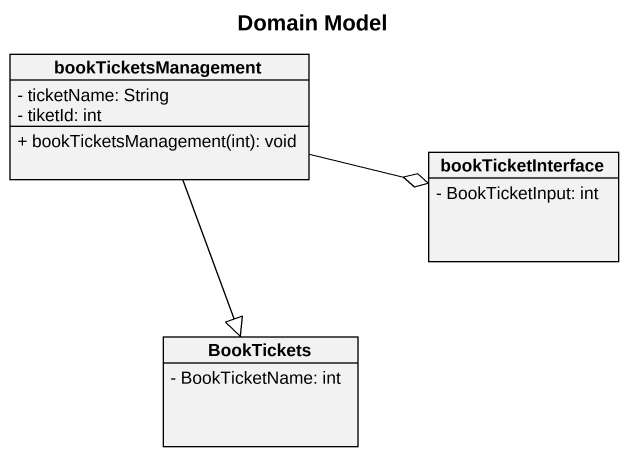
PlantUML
@startuml
title Domain Model
hide circle
hide empty members
skinparam classAttributeIconSize 0
class bookTicketsManagement {
  - ticketName: String
  - tiketId: int
  + bookTicketsManagement(int): void
}
class bookTicketInterface {
  - BookTicketInput: int
}
class BookTickets {
  - BookTicketName: int
}
bookTicketsManagement -right-o bookTicketInterface
bookTicketsManagement --|> BookTickets
@enduml
